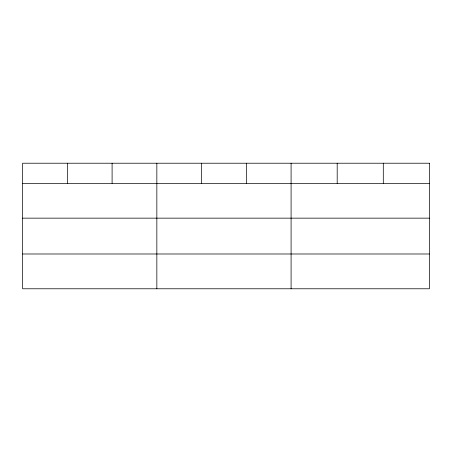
<?xml version="1.0" encoding="UTF-8"?>
<svg xmlns="http://www.w3.org/2000/svg" width="452" height="452" viewBox="0 0 452 452"><rect width="100%" height="100%" fill="white"/><g stroke="black" fill="none" stroke-linecap="round" stroke-linejoin="round"><path stroke-width="0.68" d="M22.6 183.365L429.4 183.365M22.6 218.152L429.4 218.152M22.6 253.99L429.4 253.99M383.296 163.223L383.296 183.365M337.192 163.223L337.192 183.365M291.088 163.223L291.088 288.777M246.34 163.223L246.34 183.365M201.592 163.223L201.592 183.365M156.844 163.223L156.844 288.777M112.096 163.223L112.096 183.365M67.348 163.223L67.348 183.365M429.4 163.223L22.6 163.223L22.6 288.777L429.4 288.777L429.4 163.223"/></g></svg>
